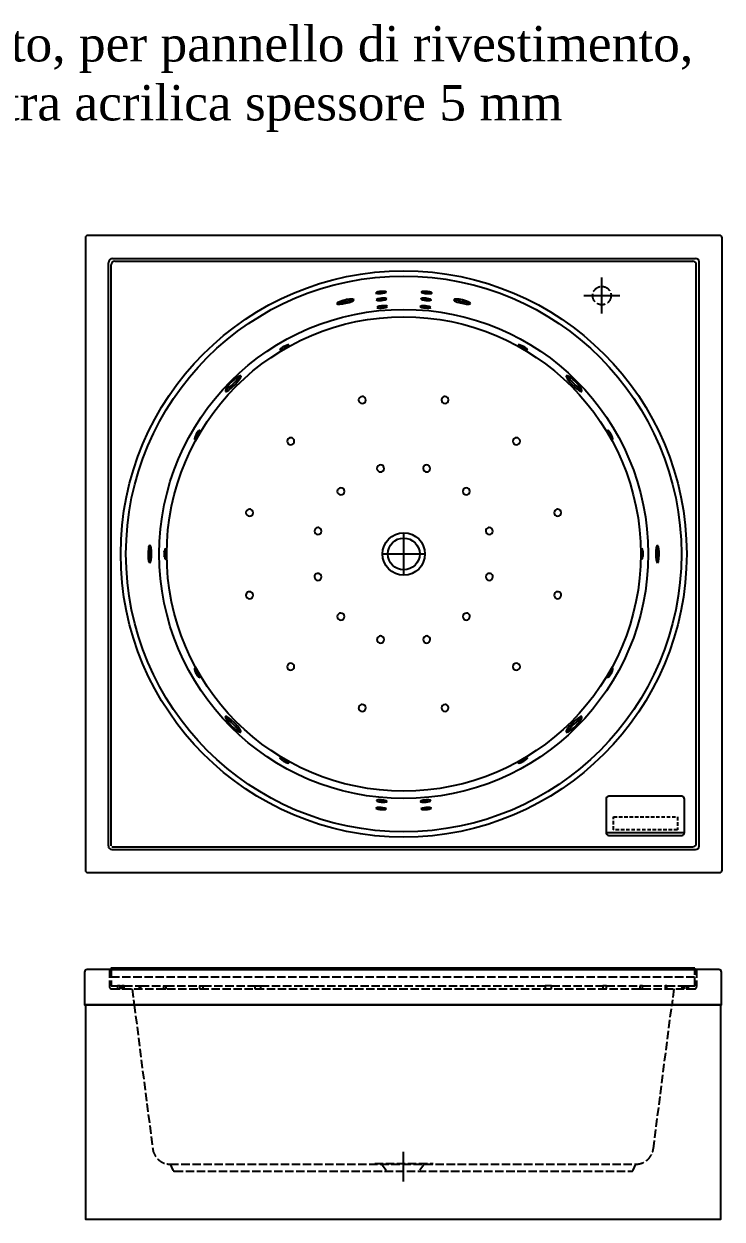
# Model space of a CAD drawing. Header units: millimetres. Extents: x 734 to 4682, y -4658 to -1058.
# Drawn here: x 2708 to 4682, y -4650 to -1273 of the extents above; entities that cross this region are included whole.
import ezdxf

# ---------------------------------------------------------------- set-up
doc = ezdxf.new("R2010")
doc.units = ezdxf.units.MM
doc.linetypes.add('ACDINTGL', pattern=[3, 2, -1])
doc.linetypes.add('AM_DIN_F_W050', pattern=[6.25, 4.75, -1.5])

# ---------------------------------------------------------------- blocks, each defined once
blk = doc.blocks.new('A$C056A3CCC')
at = {"color": 6, "linetype": 'AM_DIN_F_W050', "ltscale": 5}
for p, q in [((595.4, -18.6), (595.4, -66.6)), ((600.4, -18.6), (600.4, -64.6)), ((2250.4, -64.6), (2250.4, -18.6)), ((2255.4, -18.6), (2255.4, -66.6)), ((600.4, -39.6), (2250.4, -39.6)), ((600.4, -64.6), (618.4, -64.6)), ((618.4, -64.6), (618.4, -73.6)), ((625.4, -64.6), (618.4, -64.6)), ((625.4, -73.6), (625.4, -64.6)), ((625.4, -64.6), (630.3, -64.6)), ((630.3, -64.6), (630.3, -73.6)), ((637.1, -64.6), (630.3, -64.6)), ((637.1, -64.6), (679.6, -64.6)), ((637.1, -73.6), (637.1, -64.6)), ((679.6, -64.6), (679.6, -73.6)), ((679.6, -64.6), (684.4, -64.6)), ((684.4, -64.6), (748.7, -64.6)), ((684.4, -73.6), (684.4, -64.6)), ((748.7, -64.6), (748.7, -73.6)), ((748.7, -64.6), (755.8, -64.6)), ((755.8, -64.6), (850, -64.6)), ((755.8, -73.6), (755.8, -64.6)), ((850, -64.6), (850, -73.6)), ((850, -64.6), (860.4, -64.6)), ((860.4, -64.6), (1006.1, -64.6)), ((860.4, -73.6), (860.4, -64.6)), ((1006.1, -64.6), (1006.1, -73.6)), ((1006.1, -64.6), (1023.5, -64.6)), ((1023.5, -64.6), (1827.3, -64.6)), ((1023.5, -73.6), (1023.5, -64.6)), ((1827.3, -64.6), (1827.3, -73.6)), ((1844.7, -64.6), (1827.3, -64.6)), ((1844.7, -64.6), (1990.3, -64.6)), ((1844.7, -73.6), (1844.7, -64.6)), ((1990.3, -64.6), (1990.3, -73.6)), ((2000.8, -64.6), (1990.3, -64.6)), ((2000.8, -64.6), (2095, -64.6)), ((2000.8, -73.6), (2000.8, -64.6)), ((2095, -64.6), (2095, -73.6)), ((2102.1, -64.6), (2095, -64.6)), ((2102.1, -64.6), (2166.4, -64.6)), ((2102.1, -73.6), (2102.1, -64.6)), ((2166.4, -64.6), (2166.4, -73.6)), ((2171.2, -64.6), (2166.4, -64.6)), ((2171.2, -64.6), (2213.7, -64.6)), ((2171.2, -73.6), (2171.2, -64.6)), ((2213.7, -64.6), (2213.7, -73.6)), ((2213.7, -64.6), (2220.5, -64.6)), ((2220.5, -73.6), (2220.5, -64.6)), ((2220.5, -64.6), (2225.4, -64.6)), ((2225.4, -64.6), (2225.4, -73.6)), ((2225.4, -64.6), (2232.4, -64.6)), ((2232.4, -64.6), (2250.4, -64.6)), ((2232.4, -73.6), (2232.4, -64.6)), ((602.4, -73.6), (2248.4, -73.6)), ((618.4, -73.6), (625.4, -73.6)), ((630.3, -73.6), (637.1, -73.6)), ((659.9, -73.6), (665.4, -118.6)), ((679.6, -73.6), (684.4, -73.6)), ((748.7, -73.6), (755.8, -73.6)), ((850, -73.6), (860.4, -73.6)), ((1006.1, -73.6), (1023.5, -73.6)), ((1827.3, -73.6), (1844.7, -73.6)), ((1990.3, -73.6), (2000.8, -73.6)), ((2095, -73.6), (2102.1, -73.6)), ((2166.4, -73.6), (2171.2, -73.6)), ((2190.9, -73.6), (2185.4, -118.6)), ((2213.7, -73.6), (2220.5, -73.6)), ((2225.4, -73.6), (2232.4, -73.6)), ((665.4, -118.6), (717.8, -525.3)), ((2133, -525.3), (2185.4, -118.6)), ((767.3, -568.6), (2083.4, -568.6)), ((767.3, -568.6), (775.1, -585.7)), ((1345.4, -566.6), (1510.4, -566.6)), ((1363.4, -566.6), (1380.4, -588.6)), ((1487.4, -566.6), (1470.4, -588.6)), ((2075.6, -585.7), (2083.4, -568.6)), ((779.7, -588.6), (2071.1, -588.6))]:
    blk.add_line(p, q, dxfattribs=at)
at = {"color": 4}
blk.add_line((1425.4, -533.4), (1425.4, -617.9), dxfattribs=at)
blk.add_lwpolyline([(2325.4, -25.6, 0.414214), (2318.4, -18.6), (532.4, -18.6, 0.414214), (525.4, -25.6), (525.4, -118.6), (2325.4, -118.6)], format="xyb", close=True)
for points in [[(2250.4, -14.6), (600.4, -14.6), (600.4, -18.6), (2250.4, -18.6)], [(2323.4, -118.6), (527.4, -118.6), (527.4, -723.6), (2323.4, -723.6)]]:
    blk.add_lwpolyline(points, close=True)
at = {"color": 6, "linetype": 'AM_DIN_F_W050', "ltscale": 5}
for centre, radius, start, end in [((602.4, -66.6), 7, 180, 270), ((2248.4, -66.6), 7, 270, 0), ((767.3, -518.6), 50, 187.6821, 270), ((2083.4, -518.6), 50, 270, 352.3179), ((779.7, -583.6), 5, 204.5415, 270), ((2071.1, -583.6), 5, 270, 335.4585)]:
    blk.add_arc(centre, radius, start, end, dxfattribs=at)
blk = doc.blocks.new('A$C1F2023D8')
for p, q in [((1136.3, -1071.2), (1136.3, 576.8)), ((1148.3, 588.8), (2796.3, 588.8)), ((1154.3, 580.8), (2788.3, 580.8)), ((2806.3, -1071.2), (2806.3, 578.8)), ((1144.3, -1071.2), (1144.3, 570.8)), ((2798.3, -1063.2), (2798.3, 570.8)), ((1908.9, -949.4), (1908.9, -949.5)), ((2033, -949.4), (2033, -949.5)), ((2543.2, -1033.5), (2765, -1033.5)), ((1146.3, -1073.2), (2788.3, -1073.2)), ((1146.3, -1081.2), (2796.3, -1081.2))]:
    blk.add_line(p, q)
at = {"color": 4}
for p, q in [((2531.3, 432.9), (2531.3, 534.8)), ((2479.9, 483.8), (2582.3, 483.8)), ((1971.3, -306.2), (1971.3, -186.2)), ((1911.3, -246.2), (2031.3, -246.2))]:
    blk.add_line(p, q, dxfattribs=at)
blk.add_lwpolyline([(1078.3, 653.8, 0.414214), (1071.3, 646.8), (1071.3, -1139.2, 0.414214), (1078.3, -1146.2), (2864.3, -1146.2, 0.414214), (2871.3, -1139.2), (2871.3, 646.8, 0.414214), (2864.3, 653.8)], format="xyb", close=True)
at = {"color": 6, "linetype": 'ACDINTGL', "ltscale": 5}
blk.add_lwpolyline([(2564.7, -989.2), (2744.9, -989.2), (2744.9, -1025.3), (2564.7, -1025.3)], close=True, dxfattribs=at)
for centre, radius in [((1971.1, -246.2), 800), ((1971.1, -246.2), 785), ((1971.3, -246.2), 691), ((1971.3, -246.2), 670), ((1971.3, -246.2), 60), ((1971.3, -246.2), 45)]:
    blk.add_circle(centre, radius)
at = {"color": 6, "linetype": 'AM_DIN_F_W050', "ltscale": 5}
blk.add_circle((2531.3, 483.8), 26, dxfattribs=at)
for centre, radius, start, end in [((1148.3, 576.8), 12, 90, 180), ((1154.3, 570.8), 10, 90, 180), ((2788.3, 570.8), 10, 0, 90), ((2796.3, 578.8), 10, 0, 90), ((1146.3, -1071.2), 10, 180, 270), ((2788.3, -1063.2), 10, 270, 0), ((2796.3, -1071.2), 10, 270, 0)]:
    blk.add_arc(centre, radius, start, end)
for points, knots in [([(1831.3, 472.1), (1829.6, 476.4), (1807, 472.4), (1804.3, 471.3), (1801.8, 470.9), (1782.1, 465.1), (1782.5, 460.9)], [0, 0, 0, 0, 1, 1, 1, 2, 2, 2, 2]), ([(1785.5, 464.3), (1792.5, 464.1), (1801.1, 465.9), (1807.9, 467.4), (1814.5, 468.9), (1821.1, 470.9), (1827.1, 473.9)], [0, 0, 0, 0, 1, 1, 1, 2, 2, 2, 2]), ([(1921.7, 493.8), (1921.7, 493.8), (1921.7, 494), (1921.7, 494), (1921.7, 494), (1921.5, 494.3), (1921.5, 494.3), (1921.5, 494.3), (1921.1, 494.5), (1921.1, 494.5), (1921.1, 494.5), (1920.7, 494.8), (1920.7, 494.8), (1920.7, 494.8), (1920.1, 495), (1920.1, 495), (1920.1, 495), (1918.9, 495.2), (1918.9, 495.2), (1914.9, 496.1), (1909.6, 495.8), (1905.5, 495.4), (1904.2, 495.3), (1891.9, 493.7), (1891.9, 491.1)], [0, 0, 0, 0, 1, 1, 1, 2, 2, 2, 3, 3, 3, 4, 4, 4, 5, 5, 5, 6, 6, 6, 7, 7, 7, 8, 8, 8, 8]), ([(2049.3, 471.8), (2049.2, 474.5), (2035.1, 476.3), (2033.6, 476.2), (2029.7, 476.5), (2025.3, 476.6), (2021.5, 475.7), (2021.5, 475.7), (2020.9, 475.5), (2020.9, 475.5), (2020.9, 475.5), (2020.3, 475.2), (2020.3, 475.2), (2020.3, 475.2), (2019.9, 475), (2019.9, 475), (2019.9, 475), (2019.6, 474.8), (2019.6, 474.8), (2019.6, 474.8), (2019.4, 474.5), (2019.4, 474.5), (2019.4, 474.5), (2019.4, 474.3), (2019.4, 474.3)], [0, 0, 0, 0, 1, 1, 1, 2, 2, 2, 3, 3, 3, 4, 4, 4, 5, 5, 5, 6, 6, 6, 7, 7, 7, 8, 8, 8, 8]), ([(2051, 491.1), (2051, 491.1), (2051, 491.4), (2051, 491.4), (2051, 491.4), (2050.8, 491.7), (2050.8, 491.7), (2050.8, 491.7), (2050.5, 492), (2050.5, 492), (2050.5, 492), (2050.1, 492.3), (2050.1, 492.3), (2050.1, 492.3), (2049.5, 492.6), (2049.5, 492.6), (2049.5, 492.6), (2048.5, 493.1), (2048.5, 493.1), (2044.4, 494.6), (2039.6, 495.3), (2035.3, 495.6), (2031.4, 495.8), (2027, 495.9), (2023.2, 495.1), (2023.2, 495.1), (2022.5, 494.8), (2022.5, 494.8), (2022.5, 494.8), (2022, 494.6), (2022, 494.6), (2022, 494.6), (2021.6, 494.4), (2021.6, 494.4), (2021.6, 494.4), (2021.3, 494.1), (2021.3, 494.1), (2021.3, 494.1), (2021.1, 493.8), (2021.1, 493.8), (2021.1, 493.8), (2021.1, 493.8), (2021.1, 493.8)], [0, 0, 0, 0, 1, 1, 1, 2, 2, 2, 3, 3, 3, 4, 4, 4, 5, 5, 5, 6, 6, 6, 7, 7, 7, 8, 8, 8, 9, 9, 9, 10, 10, 10, 11, 11, 11, 12, 12, 12, 13, 13, 13, 14, 14, 14, 14]), ([(2021.1, 493.8), (2021.1, 493.8), (2021.2, 493.5), (2021.2, 493.5), (2021.2, 493.5), (2021.3, 493.2), (2021.3, 493.2), (2021.3, 493.2), (2021.6, 492.9), (2021.6, 492.9), (2021.6, 492.9), (2022.1, 492.6), (2022.1, 492.6), (2022.1, 492.6), (2022.6, 492.3), (2022.6, 492.3), (2026.1, 490.8), (2031, 490.2), (2034.8, 489.8), (2039, 489.4), (2044.3, 489), (2048.5, 489.8), (2048.5, 489.8), (2049.3, 490), (2049.3, 490), (2049.3, 490), (2049.9, 490.2), (2049.9, 490.2), (2049.9, 490.2), (2050.4, 490.4), (2050.4, 490.4), (2050.4, 490.4), (2050.7, 490.6), (2050.7, 490.6), (2050.7, 490.6), (2050.9, 490.9), (2050.9, 490.9), (2050.9, 490.9), (2051, 491.1), (2051, 491.1)], [0, 0, 0, 0, 1, 1, 1, 2, 2, 2, 3, 3, 3, 4, 4, 4, 5, 5, 5, 6, 6, 6, 7, 7, 7, 8, 8, 8, 9, 9, 9, 10, 10, 10, 11, 11, 11, 12, 12, 12, 13, 13, 13, 13]), ([(2115.8, 473.9), (2122.6, 470.5), (2130, 468.6), (2137.3, 466.9), (2143, 465.6), (2151.4, 464.1), (2157.4, 464.3)], [0, 0, 0, 0, 1, 1, 1, 2, 2, 2, 2]), ([(1925.4, 453.1), (1924.9, 454.1), (1923.4, 454.3), (1922.4, 454.5), (1918.8, 455.3), (1912.8, 455.1), (1909.1, 454.7), (1907.6, 454.6), (1895.7, 453), (1895.4, 450.4)], [0, 0, 0, 0, 1, 1, 1, 2, 2, 2, 3, 3, 3, 3]), ([(1895.4, 450.4), (1895.9, 449.6), (1896.3, 449.5), (1897.2, 449.3), (1901.3, 448.4), (1905.4, 448.7), (1909.5, 448.9), (1913.8, 449.2), (1919, 449.9), (1923.1, 451.3), (1923.9, 451.7), (1925.2, 452), (1925.4, 453.1)], [0, 0, 0, 0, 1, 1, 1, 2, 2, 2, 3, 3, 3, 4, 4, 4, 4]), ([(2017.5, 453.1), (2017.5, 453.1), (2017.6, 452.8), (2017.6, 452.8), (2017.6, 452.8), (2017.8, 452.5), (2017.8, 452.5), (2017.8, 452.5), (2018.1, 452.2), (2018.1, 452.2), (2018.1, 452.2), (2018.5, 451.9), (2018.5, 451.9), (2018.5, 451.9), (2019, 451.6), (2019, 451.6), (2022.9, 450), (2027.1, 449.6), (2031.2, 449.1), (2035.6, 448.8), (2040.7, 448.3), (2045, 449.1), (2046.1, 449.4), (2046.9, 449.3), (2047.5, 450.4)], [0, 0, 0, 0, 1, 1, 1, 2, 2, 2, 3, 3, 3, 4, 4, 4, 5, 5, 5, 6, 6, 6, 7, 7, 7, 8, 8, 8, 8]), ([(2111.6, 472.1), (2111.2, 467.8), (2133.6, 462.4), (2135.8, 462), (2137.8, 461.5), (2158.7, 457), (2160.4, 460.9)], [0, 0, 0, 0, 1, 1, 1, 2, 2, 2, 2]), ([(1511.2, 257), (1506.9, 260.4), (1486.2, 242.2), (1484.2, 239.5), (1481.6, 237.5), (1463.9, 217.3), (1467.4, 213.1)], [0, 0, 0, 0, 1, 1, 1, 2, 2, 2, 2]), ([(1467.4, 213.1), (1471, 209.9), (1490.7, 228.8), (1492.2, 230.5), (1493.8, 231.7), (1514.9, 253.4), (1511.2, 257)], [0, 0, 0, 0, 1, 1, 1, 2, 2, 2, 2]), ([(1467.5, 217.1), (1475.6, 221.3), (1482.6, 228.4), (1489.2, 234.7), (1495.1, 240.7), (1503.4, 249.2), (1507.2, 256.9)], [0, 0, 0, 0, 1, 1, 1, 2, 2, 2, 2]), ([(2430.7, 257), (2427, 253.4), (2448.1, 231.7), (2449.7, 230.5), (2451.2, 228.8), (2470.9, 209.9), (2474.5, 213.1)], [0, 0, 0, 0, 1, 1, 1, 2, 2, 2, 2]), ([(2474.5, 213.1), (2478, 217.3), (2460.3, 237.5), (2457.7, 239.5), (2455.7, 242.2), (2435, 260.4), (2430.7, 257)], [0, 0, 0, 0, 1, 1, 1, 2, 2, 2, 2]), ([(2434.7, 256.9), (2438.5, 249.2), (2446.8, 240.7), (2452.7, 234.7), (2459.3, 228.4), (2466.3, 221.3), (2474.4, 217.1)], [0, 0, 0, 0, 1, 1, 1, 2, 2, 2, 2]), ([(1863.5, 191.5), (1863.7, 190.7), (1863.8, 189.8), (1863.8, 188.9), (1863.8, 183.4), (1859.4, 178.9), (1853.9, 178.9), (1848.3, 178.9), (1843.8, 183.4), (1843.8, 188.9), (1843.8, 194.4), (1848.3, 198.9), (1853.9, 198.9), (1858.4, 198.9), (1862.3, 195.9), (1863.5, 191.5)], [0, 0, 0, 0, 1, 1, 1, 2, 2, 2, 3, 3, 3, 4, 4, 4, 5, 5, 5, 5]), ([(2078.4, 191.5), (2079.6, 195.9), (2083.5, 198.9), (2088, 198.9), (2093.6, 198.9), (2098.1, 194.4), (2098.1, 188.9), (2098.1, 183.4), (2093.6, 178.9), (2088, 178.9), (2082.5, 178.9), (2078.1, 183.4), (2078.1, 188.9), (2078.1, 189.8), (2078.2, 190.7), (2078.4, 191.5)], [0, 0, 0, 0, 1, 1, 1, 2, 2, 2, 3, 3, 3, 4, 4, 4, 5, 5, 5, 5]), ([(1659, 79.4), (1660.9, 77.5), (1662, 75), (1662, 72.3), (1662, 66.8), (1657.4, 62.3), (1651.9, 62.3), (1646.4, 62.3), (1641.9, 66.8), (1641.9, 72.3), (1641.9, 77.9), (1646.4, 82.4), (1651.9, 82.4), (1654.6, 82.4), (1657.1, 81.3), (1659, 79.4)], [0, 0, 0, 0, 1, 1, 1, 2, 2, 2, 3, 3, 3, 4, 4, 4, 5, 5, 5, 5]), ([(2282.9, 79.4), (2284.8, 81.3), (2287.3, 82.4), (2290, 82.4), (2295.5, 82.4), (2300, 77.9), (2300, 72.3), (2300, 66.8), (2295.5, 62.3), (2290, 62.3), (2284.5, 62.3), (2279.9, 66.8), (2279.9, 72.3), (2279.9, 75), (2281, 77.5), (2282.9, 79.4)], [0, 0, 0, 0, 1, 1, 1, 2, 2, 2, 3, 3, 3, 4, 4, 4, 5, 5, 5, 5]), ([(1915.4, -1.8), (1915.6, -2.7), (1915.7, -3.6), (1915.7, -4.4), (1915.7, -9.9), (1911.2, -14.5), (1905.7, -14.5), (1900.2, -14.5), (1895.6, -9.9), (1895.6, -4.4), (1895.6, 1.1), (1900.2, 5.6), (1905.7, 5.6), (1910.2, 5.6), (1914.2, 2.6), (1915.4, -1.8)], [0, 0, 0, 0, 1, 1, 1, 2, 2, 2, 3, 3, 3, 4, 4, 4, 5, 5, 5, 5]), ([(2026.5, -1.8), (2027.7, 2.6), (2031.7, 5.6), (2036.2, 5.6), (2041.7, 5.6), (2046.3, 1.1), (2046.3, -4.4), (2046.3, -9.9), (2041.7, -14.5), (2036.2, -14.5), (2030.7, -14.5), (2026.2, -9.9), (2026.2, -4.4), (2026.2, -3.6), (2026.3, -2.7), (2026.5, -1.8)], [0, 0, 0, 0, 1, 1, 1, 2, 2, 2, 3, 3, 3, 4, 4, 4, 5, 5, 5, 5]), ([(1800.6, -62.1), (1802.5, -64), (1803.5, -66.5), (1803.5, -69.2), (1803.5, -74.8), (1799, -79.2), (1793.5, -79.2), (1788, -79.2), (1783.5, -74.8), (1783.5, -69.2), (1783.5, -63.6), (1788, -59.2), (1793.5, -59.2), (1796.1, -59.2), (1798.7, -60.2), (1800.6, -62.1)], [0, 0, 0, 0, 1, 1, 1, 2, 2, 2, 3, 3, 3, 4, 4, 4, 5, 5, 5, 5]), ([(2141.3, -62.1), (2143.2, -60.2), (2145.8, -59.2), (2148.4, -59.2), (2153.9, -59.2), (2158.4, -63.6), (2158.4, -69.2), (2158.4, -74.8), (2153.9, -79.2), (2148.4, -79.2), (2142.9, -79.2), (2138.4, -74.8), (2138.4, -69.2), (2138.4, -66.5), (2139.4, -64), (2141.3, -62.1)], [0, 0, 0, 0, 1, 1, 1, 2, 2, 2, 3, 3, 3, 4, 4, 4, 5, 5, 5, 5]), ([(1538, -119.9), (1542.3, -121.1), (1545.4, -125), (1545.4, -129.6), (1545.4, -135.1), (1540.9, -139.5), (1535.4, -139.5), (1529.9, -139.5), (1525.3, -135.1), (1525.3, -129.6), (1525.3, -124), (1529.9, -119.6), (1535.4, -119.6), (1536.2, -119.6), (1537.1, -119.6), (1538, -119.9)], [0, 0, 0, 0, 1, 1, 1, 2, 2, 2, 3, 3, 3, 4, 4, 4, 5, 5, 5, 5]), ([(2403.9, -119.9), (2404.8, -119.6), (2405.7, -119.6), (2406.5, -119.6), (2412, -119.6), (2416.6, -124), (2416.6, -129.6), (2416.6, -135.1), (2412, -139.5), (2406.5, -139.5), (2401, -139.5), (2396.5, -135.1), (2396.5, -129.6), (2396.5, -125), (2399.6, -121.1), (2403.9, -119.9)], [0, 0, 0, 0, 1, 1, 1, 2, 2, 2, 3, 3, 3, 4, 4, 4, 5, 5, 5, 5]), ([(1731.3, -171.7), (1735.7, -172.8), (1738.7, -176.8), (1738.7, -181.4), (1738.7, -186.9), (1734.2, -191.4), (1728.7, -191.4), (1723.2, -191.4), (1718.7, -186.9), (1718.7, -181.4), (1718.7, -175.9), (1723.2, -171.4), (1728.7, -171.4), (1729.6, -171.4), (1730.4, -171.5), (1731.3, -171.7)], [0, 0, 0, 0, 1, 1, 1, 2, 2, 2, 3, 3, 3, 4, 4, 4, 5, 5, 5, 5]), ([(2210.6, -171.7), (2211.4, -171.5), (2212.3, -171.4), (2213.2, -171.4), (2218.7, -171.4), (2223.2, -175.9), (2223.2, -181.4), (2223.2, -186.9), (2218.7, -191.4), (2213.2, -191.4), (2207.7, -191.4), (2203.2, -186.9), (2203.2, -181.4), (2203.2, -176.8), (2206.2, -172.8), (2210.6, -171.7)], [0, 0, 0, 0, 1, 1, 1, 2, 2, 2, 3, 3, 3, 4, 4, 4, 5, 5, 5, 5]), ([(1253.7, -221.1), (1249.5, -221.5), (1248.2, -242.2), (1248.4, -244.6), (1248, -247.7), (1249.1, -270.2), (1253.7, -271.1)], [0, 0, 0, 0, 1, 1, 1, 2, 2, 2, 2]), ([(1297.2, -231.1), (1294.6, -231.7), (1294.1, -243.5), (1294.1, -245.1), (1294, -246.7), (1294.4, -260.7), (1297.2, -261.1)], [0, 0, 0, 0, 1, 1, 1, 2, 2, 2, 2]), ([(1297.2, -261.1), (1297.2, -261.1), (1297.5, -261.1), (1297.5, -261.1), (1297.5, -261.1), (1297.7, -260.8), (1297.7, -260.8), (1297.7, -260.8), (1298, -260.5), (1298, -260.5), (1298, -260.5), (1298.3, -260), (1298.3, -260), (1298.3, -260), (1298.5, -259.4), (1298.5, -259.4), (1298.5, -259.4), (1298.8, -258.7), (1298.8, -258.7), (1299.8, -254.2), (1300, -249.7), (1299.9, -245.1), (1299.9, -241.7), (1299.7, -236), (1298.5, -232.8), (1298.5, -232.8), (1298.3, -232.2), (1298.3, -232.2), (1298.3, -232.2), (1298, -231.7), (1298, -231.7), (1298, -231.7), (1297.7, -231.3), (1297.7, -231.3), (1297.7, -231.3), (1297.5, -231.2), (1297.5, -231.2), (1297.5, -231.2), (1297.2, -231.1), (1297.2, -231.1)], [0, 0, 0, 0, 1, 1, 1, 2, 2, 2, 3, 3, 3, 4, 4, 4, 5, 5, 5, 6, 6, 6, 7, 7, 7, 8, 8, 8, 9, 9, 9, 10, 10, 10, 11, 11, 11, 12, 12, 12, 13, 13, 13, 13]), ([(2644.7, -231.1), (2644.7, -231.1), (2644.4, -231.2), (2644.4, -231.2), (2644.4, -231.2), (2644.2, -231.3), (2644.2, -231.3), (2644.2, -231.3), (2643.9, -231.7), (2643.9, -231.7), (2643.9, -231.7), (2643.6, -232.2), (2643.6, -232.2), (2643.6, -232.2), (2643.4, -232.8), (2643.4, -232.8), (2642.2, -236), (2642, -241.7), (2642, -245.1), (2641.9, -249.7), (2642.1, -254.2), (2643.1, -258.7), (2643.1, -258.7), (2643.4, -259.4), (2643.4, -259.4), (2643.4, -259.4), (2643.6, -260), (2643.6, -260), (2643.6, -260), (2643.9, -260.5), (2643.9, -260.5), (2643.9, -260.5), (2644.2, -260.8), (2644.2, -260.8), (2644.2, -260.8), (2644.4, -261.1), (2644.4, -261.1), (2644.4, -261.1), (2644.7, -261.1), (2644.7, -261.1)], [0, 0, 0, 0, 1, 1, 1, 2, 2, 2, 3, 3, 3, 4, 4, 4, 5, 5, 5, 6, 6, 6, 7, 7, 7, 8, 8, 8, 9, 9, 9, 10, 10, 10, 11, 11, 11, 12, 12, 12, 13, 13, 13, 13]), ([(2644.7, -261.1), (2647.5, -260.7), (2647.9, -246.7), (2647.8, -245.1), (2647.8, -243.5), (2647.3, -231.7), (2644.7, -231.1)], [0, 0, 0, 0, 1, 1, 1, 2, 2, 2, 2]), ([(2688.2, -271.1), (2692.8, -270.2), (2693.9, -247.7), (2693.5, -244.6), (2693.7, -242.2), (2692.4, -221.5), (2688.2, -221.1)], [0, 0, 0, 0, 1, 1, 1, 2, 2, 2, 2]), ([(1726.1, -301.2), (1727, -301), (1727.9, -300.9), (1728.7, -300.9), (1734.2, -300.9), (1738.7, -305.3), (1738.7, -310.9), (1738.7, -316.4), (1734.2, -320.9), (1728.7, -320.9), (1723.2, -320.9), (1718.7, -316.4), (1718.7, -310.9), (1718.7, -306.4), (1721.7, -302.4), (1726.1, -301.2)], [0, 0, 0, 0, 1, 1, 1, 2, 2, 2, 3, 3, 3, 4, 4, 4, 5, 5, 5, 5]), ([(2215.8, -301.2), (2220.2, -302.4), (2223.2, -306.4), (2223.2, -310.9), (2223.2, -316.4), (2218.7, -320.9), (2213.2, -320.9), (2207.7, -320.9), (2203.2, -316.4), (2203.2, -310.9), (2203.2, -305.3), (2207.7, -300.9), (2213.2, -300.9), (2214, -300.9), (2214.9, -301), (2215.8, -301.2)], [0, 0, 0, 0, 1, 1, 1, 2, 2, 2, 3, 3, 3, 4, 4, 4, 5, 5, 5, 5]), ([(1532.7, -353.1), (1533.6, -352.8), (1534.5, -352.7), (1535.4, -352.7), (1540.9, -352.7), (1545.4, -357.2), (1545.4, -362.7), (1545.4, -368.3), (1540.9, -372.7), (1535.4, -372.7), (1529.9, -372.7), (1525.3, -368.3), (1525.3, -362.7), (1525.3, -358.2), (1528.4, -354.2), (1532.7, -353.1)], [0, 0, 0, 0, 1, 1, 1, 2, 2, 2, 3, 3, 3, 4, 4, 4, 5, 5, 5, 5]), ([(2409.2, -353.1), (2413.5, -354.2), (2416.6, -358.2), (2416.6, -362.7), (2416.6, -368.3), (2412, -372.7), (2406.5, -372.7), (2401, -372.7), (2396.5, -368.3), (2396.5, -362.7), (2396.5, -357.2), (2401, -352.7), (2406.5, -352.7), (2407.4, -352.7), (2408.3, -352.8), (2409.2, -353.1)], [0, 0, 0, 0, 1, 1, 1, 2, 2, 2, 3, 3, 3, 4, 4, 4, 5, 5, 5, 5]), ([(1786.4, -416), (1788.3, -414.1), (1790.8, -413.1), (1793.5, -413.1), (1799, -413.1), (1803.5, -417.5), (1803.5, -423.1), (1803.5, -428.6), (1799, -433), (1793.5, -433), (1788, -433), (1783.5, -428.6), (1783.5, -423.1), (1783.5, -420.4), (1784.5, -417.8), (1786.4, -416)], [0, 0, 0, 0, 1, 1, 1, 2, 2, 2, 3, 3, 3, 4, 4, 4, 5, 5, 5, 5]), ([(2155.5, -416), (2157.4, -417.8), (2158.4, -420.4), (2158.4, -423.1), (2158.4, -428.6), (2153.9, -433), (2148.4, -433), (2142.9, -433), (2138.4, -428.6), (2138.4, -423.1), (2138.4, -417.5), (2142.9, -413.1), (2148.4, -413.1), (2151.1, -413.1), (2153.6, -414.1), (2155.5, -416)], [0, 0, 0, 0, 1, 1, 1, 2, 2, 2, 3, 3, 3, 4, 4, 4, 5, 5, 5, 5]), ([(1896, -485.3), (1897.1, -480.9), (1901.1, -477.8), (1905.7, -477.8), (1911.2, -477.8), (1915.7, -482.3), (1915.7, -487.8), (1915.7, -493.3), (1911.2, -497.8), (1905.7, -497.8), (1900.2, -497.8), (1895.6, -493.3), (1895.6, -487.8), (1895.6, -487), (1895.8, -486.1), (1896, -485.3)], [0, 0, 0, 0, 1, 1, 1, 2, 2, 2, 3, 3, 3, 4, 4, 4, 5, 5, 5, 5]), ([(2045.9, -485.3), (2046.1, -486.1), (2046.3, -487), (2046.3, -487.8), (2046.3, -493.3), (2041.7, -497.8), (2036.2, -497.8), (2030.7, -497.8), (2026.2, -493.3), (2026.2, -487.8), (2026.2, -482.3), (2030.7, -477.8), (2036.2, -477.8), (2040.8, -477.8), (2044.8, -480.9), (2045.9, -485.3)], [0, 0, 0, 0, 1, 1, 1, 2, 2, 2, 3, 3, 3, 4, 4, 4, 5, 5, 5, 5]), ([(1379.9, -569.8), (1379.9, -569.8), (1379.7, -569.9), (1379.7, -569.9), (1379.7, -569.9), (1379.6, -570.1), (1379.6, -570.1), (1379.6, -570.1), (1379.5, -570.5), (1379.5, -570.5), (1379.5, -570.5), (1379.4, -571), (1379.4, -571), (1379.4, -571), (1379.5, -571.6), (1379.5, -571.6), (1379.5, -571.6), (1379.6, -572.3), (1379.6, -572.3), (1380.5, -576), (1382.4, -580), (1384.2, -583.4), (1385.1, -585.1), (1392.1, -596.5), (1394.9, -595.7)], [0, 0, 0, 0, 1, 1, 1, 2, 2, 2, 3, 3, 3, 4, 4, 4, 5, 5, 5, 6, 6, 6, 7, 7, 7, 8, 8, 8, 8]), ([(1394.9, -595.7), (1397.1, -594.5), (1389.9, -581.3), (1389.3, -580.4), (1387.2, -577.2), (1384.7, -573.1), (1381.9, -570.5), (1381.2, -570.1), (1380.7, -569.4), (1379.9, -569.8)], [0, 0, 0, 0, 1, 1, 1, 2, 2, 2, 3, 3, 3, 3]), ([(1644.9, -557.5), (1646.8, -555.7), (1649.3, -554.6), (1651.9, -554.6), (1657.4, -554.6), (1662, -559.1), (1662, -564.6), (1662, -570.1), (1657.4, -574.6), (1651.9, -574.6), (1646.4, -574.6), (1641.9, -570.1), (1641.9, -564.6), (1641.9, -562), (1643, -559.4), (1644.9, -557.5)], [0, 0, 0, 0, 1, 1, 1, 2, 2, 2, 3, 3, 3, 4, 4, 4, 5, 5, 5, 5]), ([(2297, -557.5), (2298.9, -559.4), (2300, -562), (2300, -564.6), (2300, -570.1), (2295.5, -574.6), (2290, -574.6), (2284.5, -574.6), (2279.9, -570.1), (2279.9, -564.6), (2279.9, -559.1), (2284.5, -554.6), (2290, -554.6), (2292.6, -554.6), (2295.1, -555.7), (2297, -557.5)], [0, 0, 0, 0, 1, 1, 1, 2, 2, 2, 3, 3, 3, 4, 4, 4, 5, 5, 5, 5]), ([(2562, -569.8), (2561.2, -569.4), (2560.7, -570.1), (2560, -570.5), (2557.2, -573.1), (2554.7, -577.2), (2552.6, -580.4), (2552, -581.3), (2544.8, -594.5), (2547, -595.7)], [0, 0, 0, 0, 1, 1, 1, 2, 2, 2, 3, 3, 3, 3]), ([(2547, -595.7), (2549.8, -596.5), (2556.8, -585.1), (2557.7, -583.4), (2559.5, -580), (2561.4, -576), (2562.3, -572.3), (2562.3, -572.3), (2562.4, -571.6), (2562.4, -571.6), (2562.4, -571.6), (2562.5, -571), (2562.5, -571), (2562.5, -571), (2562.4, -570.5), (2562.4, -570.5), (2562.4, -570.5), (2562.3, -570.1), (2562.3, -570.1), (2562.3, -570.1), (2562.2, -569.9), (2562.2, -569.9), (2562.2, -569.9), (2562, -569.8), (2562, -569.8)], [0, 0, 0, 0, 1, 1, 1, 2, 2, 2, 3, 3, 3, 4, 4, 4, 5, 5, 5, 6, 6, 6, 7, 7, 7, 8, 8, 8, 8]), ([(1844.2, -678.7), (1845.3, -674.3), (1849.3, -671.2), (1853.9, -671.2), (1859.4, -671.2), (1863.8, -675.6), (1863.8, -681.2), (1863.8, -686.7), (1859.4, -691.2), (1853.9, -691.2), (1848.3, -691.2), (1843.8, -686.7), (1843.8, -681.2), (1843.8, -680.3), (1843.9, -679.5), (1844.2, -678.7)], [0, 0, 0, 0, 1, 1, 1, 2, 2, 2, 3, 3, 3, 4, 4, 4, 5, 5, 5, 5]), ([(2097.7, -678.7), (2098, -679.5), (2098.1, -680.3), (2098.1, -681.2), (2098.1, -686.7), (2093.6, -691.2), (2088, -691.2), (2082.5, -691.2), (2078.1, -686.7), (2078.1, -681.2), (2078.1, -675.6), (2082.5, -671.2), (2088, -671.2), (2092.6, -671.2), (2096.6, -674.3), (2097.7, -678.7)], [0, 0, 0, 0, 1, 1, 1, 2, 2, 2, 3, 3, 3, 4, 4, 4, 5, 5, 5, 5]), ([(1467.4, -705.4), (1466.8, -705.7), (1466.9, -706.4), (1466.9, -707), (1466.9, -707), (1467, -707.7), (1467, -707.7), (1467, -707.7), (1467.3, -708.6), (1467.3, -708.6), (1467.3, -708.6), (1467.6, -709.7), (1467.6, -709.7), (1467.6, -709.7), (1468.1, -710.7), (1468.1, -710.7), (1471.9, -718.6), (1478.7, -726.2), (1484.8, -732.3), (1487.4, -735.2), (1506.2, -752.2), (1511.2, -749.2)], [0, 0, 0, 0, 1, 1, 1, 2, 2, 2, 3, 3, 3, 4, 4, 4, 5, 5, 5, 6, 6, 6, 7, 7, 7, 7]), ([(2430.7, -749.2), (2435.7, -752.2), (2454.5, -735.2), (2457.1, -732.3), (2463.2, -726.2), (2470, -718.6), (2473.8, -710.7), (2473.8, -710.7), (2474.3, -709.7), (2474.3, -709.7), (2474.3, -709.7), (2474.6, -708.6), (2474.6, -708.6), (2474.6, -708.6), (2474.9, -707.7), (2474.9, -707.7), (2474.9, -707.7), (2475, -707), (2475, -707), (2475, -706.4), (2475.1, -705.7), (2474.5, -705.4)], [0, 0, 0, 0, 1, 1, 1, 2, 2, 2, 3, 3, 3, 4, 4, 4, 5, 5, 5, 6, 6, 6, 7, 7, 7, 7]), ([(1620.8, -821.7), (1620.5, -822.6), (1621.4, -823.3), (1621.9, -823.9), (1624, -826.7), (1628.4, -829.5), (1631.4, -831.3), (1632.6, -832.2), (1645.2, -838.9), (1646.8, -836.6)], [0, 0, 0, 0, 1, 1, 1, 2, 2, 2, 3, 3, 3, 3]), ([(2295.1, -836.6), (2296.7, -838.9), (2309.3, -832.2), (2310.5, -831.3), (2313.5, -829.5), (2317.9, -826.7), (2320, -823.9), (2320.5, -823.3), (2321.4, -822.6), (2321.1, -821.7)], [0, 0, 0, 0, 1, 1, 1, 2, 2, 2, 3, 3, 3, 3]), ([(1924.4, -945.2), (1924.2, -944.3), (1922.8, -943.7), (1922.1, -943.5), (1918, -942), (1912.9, -941.5), (1908.6, -941.1), (1904.5, -940.8), (1900.3, -940.7), (1896.2, -941.4), (1895.6, -941.7), (1894.7, -941.9), (1894.4, -942.6)], [0, 0, 0, 0, 1, 1, 1, 2, 2, 2, 3, 3, 3, 4, 4, 4, 4]), ([(1894.4, -942.6), (1894.4, -942.6), (1894.4, -942.7), (1894.4, -942.7), (1894.4, -942.7), (1894.6, -943.1), (1894.6, -943.1), (1894.6, -943.1), (1894.8, -943.3), (1894.8, -943.3), (1894.8, -943.3), (1895.2, -943.7), (1895.2, -943.7), (1895.2, -943.7), (1895.7, -943.9), (1895.7, -943.9), (1895.7, -943.9), (1896.3, -944.3), (1896.3, -944.3), (1899.7, -945.7), (1904.5, -946.6), (1908.1, -946.9), (1912.1, -947.4), (1917.5, -947.5), (1921.5, -946.7), (1921.5, -946.7), (1922.6, -946.5), (1922.6, -946.5), (1922.6, -946.5), (1923.2, -946.3), (1923.2, -946.3), (1923.2, -946.3), (1923.7, -946), (1923.7, -946), (1923.7, -946), (1924.1, -945.8), (1924.1, -945.8), (1924.1, -945.8), (1924.4, -945.2), (1924.4, -945.2)], [0, 0, 0, 0, 1, 1, 1, 2, 2, 2, 3, 3, 3, 4, 4, 4, 5, 5, 5, 6, 6, 6, 7, 7, 7, 8, 8, 8, 9, 9, 9, 10, 10, 10, 11, 11, 11, 12, 12, 12, 13, 13, 13, 13]), ([(2047.5, -942.6), (2047.2, -941.9), (2046.3, -941.7), (2045.7, -941.4), (2041.6, -940.7), (2037.4, -940.8), (2033.3, -941.1), (2029, -941.5), (2023.9, -942), (2019.8, -943.5), (2019.1, -943.7), (2017.7, -944.3), (2017.5, -945.2)], [0, 0, 0, 0, 1, 1, 1, 2, 2, 2, 3, 3, 3, 4, 4, 4, 4]), ([(2017.5, -945.2), (2017.5, -945.2), (2017.8, -945.8), (2017.8, -945.8), (2017.8, -945.8), (2018.2, -946), (2018.2, -946), (2018.2, -946), (2018.7, -946.3), (2018.7, -946.3), (2018.7, -946.3), (2019.3, -946.5), (2019.3, -946.5), (2019.3, -946.5), (2020.4, -946.7), (2020.4, -946.7), (2024.4, -947.5), (2029.8, -947.4), (2033.8, -946.9), (2037.4, -946.6), (2042.2, -945.7), (2045.6, -944.3), (2045.6, -944.3), (2046.2, -943.9), (2046.2, -943.9), (2046.2, -943.9), (2046.7, -943.7), (2046.7, -943.7), (2046.7, -943.7), (2047.1, -943.3), (2047.1, -943.3), (2047.1, -943.3), (2047.3, -943.1), (2047.3, -943.1), (2047.3, -943.1), (2047.5, -942.7), (2047.5, -942.7), (2047.5, -942.7), (2047.5, -942.6), (2047.5, -942.6)], [0, 0, 0, 0, 1, 1, 1, 2, 2, 2, 3, 3, 3, 4, 4, 4, 5, 5, 5, 6, 6, 6, 7, 7, 7, 8, 8, 8, 9, 9, 9, 10, 10, 10, 11, 11, 11, 12, 12, 12, 13, 13, 13, 13]), ([(2543.2, -938.8), (2543.2, -934.4), (2546.8, -930.8), (2551.2, -930.8), (2551.2, -930.8), (2757, -930.8), (2757, -930.8), (2761.4, -930.8), (2765, -934.4), (2765, -938.8), (2765, -938.8), (2765, -1033.5), (2765, -1033.5), (2765, -1037.9), (2761.4, -1041.5), (2757, -1041.5), (2757, -1041.5), (2551.2, -1041.5), (2551.2, -1041.5), (2546.8, -1041.5), (2543.2, -1037.9), (2543.2, -1033.5), (2543.2, -1033.5), (2543.2, -938.8), (2543.2, -938.8)], [0, 0, 0, 0, 1, 1, 1, 2, 2, 2, 3, 3, 3, 4, 4, 4, 5, 5, 5, 6, 6, 6, 7, 7, 7, 8, 8, 8, 8]), ([(1892.6, -964), (1892.8, -966.5), (1904.8, -968.3), (1906.2, -968.2), (1907.9, -968.5), (1921.7, -969.3), (1922.5, -966.6)], [0, 0, 0, 0, 1, 1, 1, 2, 2, 2, 2]), ([(2019.4, -966.6), (2020.2, -969.3), (2034, -968.5), (2035.7, -968.2), (2037.1, -968.3), (2049.1, -966.5), (2049.3, -964)], [0, 0, 0, 0, 1, 1, 1, 2, 2, 2, 2])]:
    blk.add_open_spline(points, degree=3, knots=knots)
for points in [[(1891.9, 491.1), (1892.3, 487.5), (1922, 490), (1921.7, 493.8)], [(1891.9, 491.1), (1892.3, 487.5), (1922, 490), (1921.7, 493.8)], [(1923.5, 474.3), (1922.5, 478.3), (1894, 475.9), (1893.6, 471.8)], [(1893.6, 471.8), (1894.2, 468.1), (1923.3, 470.7), (1923.5, 474.3)], [(1899.3, 494.5), (1903.9, 494.3), (1909.4, 495), (1913.9, 495.7)], [(1901, 475.1), (1905.6, 475), (1911.1, 475.6), (1915.6, 476.4)], [(2019.4, 474.3), (2019.4, 470.8), (2048.7, 468.1), (2049.3, 471.8)], [(2027.3, 476.4), (2031.9, 475.6), (2037.3, 475), (2041.9, 475.1)], [(2029, 495.7), (2033.5, 495), (2039, 494.3), (2043.6, 494.5)], [(2160.4, 460.9), (2160.1, 468.1), (2114.9, 478.5), (2111.6, 472.1)], [(1782.5, 460.9), (1784.5, 455.3), (1831.9, 466.2), (1831.3, 472.1)], [(1902.9, 453.7), (1908, 453.8), (1912.4, 454), (1917.5, 455)], [(2047.5, 450.4), (2046.8, 454.5), (2019, 457), (2017.5, 453.1)], [(2025.4, 455), (2030.5, 454), (2034.9, 453.8), (2040, 453.7)], [(1646.8, 344.5), (1643.7, 347.3), (1619.8, 333.6), (1620.8, 329.4)], [(1620.8, 329.4), (1623, 326.5), (1648.3, 341.1), (1646.8, 344.5)], [(1626.1, 335.6), (1630.2, 337.5), (1635.3, 340.3), (1638.8, 343)], [(2295.1, 344.5), (2293.6, 341.1), (2318.9, 326.5), (2321.1, 329.4)], [(2321.1, 329.4), (2322.1, 333.6), (2298.2, 347.3), (2295.1, 344.5)], [(2303.1, 343), (2306.6, 340.3), (2311.7, 337.5), (2315.8, 335.6)], [(1394.9, 103.5), (1390.8, 104.7), (1376.9, 80.4), (1379.9, 77.5)], [(1379.9, 77.5), (1383.3, 76), (1397.9, 101.5), (1394.9, 103.5)], [(2547, 103.5), (2544, 101.5), (2558.6, 76), (2562, 77.5)], [(2562, 77.5), (2565, 80.4), (2551.1, 104.7), (2547, 103.5)], [(1381.4, 85.5), (1384.1, 89.4), (1386.8, 93.9), (1388.7, 98.2)], [(2553.2, 98.2), (2555.1, 93.9), (2557.8, 89.4), (2560.5, 85.5)], [(1251, -267.4), (1253.8, -253.5), (1253.9, -238.7), (1251, -224.7)], [(1253.7, -271.1), (1259.6, -270.7), (1259.5, -221.2), (1253.7, -221.1)], [(2688.2, -221.1), (2682.4, -221.2), (2682.3, -270.7), (2688.2, -271.1)], [(2690.9, -224.7), (2688, -238.7), (2688.1, -253.5), (2690.9, -267.4)], [(1294.5, -253.4), (1295, -248.2), (1294.9, -243.9), (1294.5, -238.7)], [(2647.4, -238.7), (2647, -243.9), (2646.9, -248.2), (2647.4, -253.4)], [(1388.7, -590.4), (1386.8, -586.2), (1384.1, -581.5), (1381.4, -577.7)], [(2560.5, -577.7), (2557.8, -581.5), (2555.1, -586.2), (2553.2, -590.4)], [(1511.2, -749.2), (1516.4, -744.3), (1472.3, -700.3), (1467.4, -705.4)], [(2474.5, -705.4), (2469.6, -700.3), (2425.5, -744.3), (2430.7, -749.2)], [(1507.2, -749.1), (1501.3, -737.5), (1479.1, -715.3), (1467.5, -709.3)], [(2474.4, -709.3), (2462.8, -715.3), (2440.6, -737.5), (2434.7, -749.1)], [(1646.8, -836.6), (1648.2, -833.3), (1623.1, -818.7), (1620.8, -821.7)], [(1638.8, -835.1), (1634.8, -832.3), (1630.6, -829.9), (1626.1, -827.9)], [(2321.1, -821.7), (2318.8, -818.7), (2293.7, -833.3), (2295.1, -836.6)], [(2315.8, -827.9), (2311.3, -829.9), (2307.1, -832.3), (2303.1, -835.1)], [(1922.5, -966.6), (1922.6, -962.9), (1893.1, -960.3), (1892.6, -964)], [(1914.6, -968.5), (1909.7, -967.7), (1905, -967.3), (1900, -967.2)], [(1916.5, -947.3), (1911.8, -946.4), (1906.7, -945.9), (1901.9, -946)], [(2049.3, -964), (2048.8, -960.3), (2019.3, -962.9), (2019.4, -966.6)], [(2040, -946), (2035.2, -945.9), (2030.1, -946.4), (2025.4, -947.3)], [(2041.9, -967.2), (2036.9, -967.3), (2032.2, -967.7), (2027.3, -968.5)]]:
    blk.add_open_spline(points, degree=3)

msp = doc.modelspace()

# ---------------------------------------------------------------- block references
for name, p in [('A$C1F2023D8', (1810.4, -2524.3)), ('A$C056A3CCC', (2354.3, -3925.9))]:
    msp.add_blockref(name, p)

# ---------------------------------------------------------------- texts
at = {"insert": (740.9, -1278.9), "char_height": 100, "width": 3933.555, "attachment_point": 1}
msp.add_mtext('{\\fTimes New Roman|b0|i0|c0|p16;Minipiscine Minipiscina quadrato, per pannello di rivestimento, con piedi, con troppopieno, Lastra acrilica spessore 5 mm\\PBlue Moon #700169}', dxfattribs=at)

doc.saveas('drawing.dxf')
